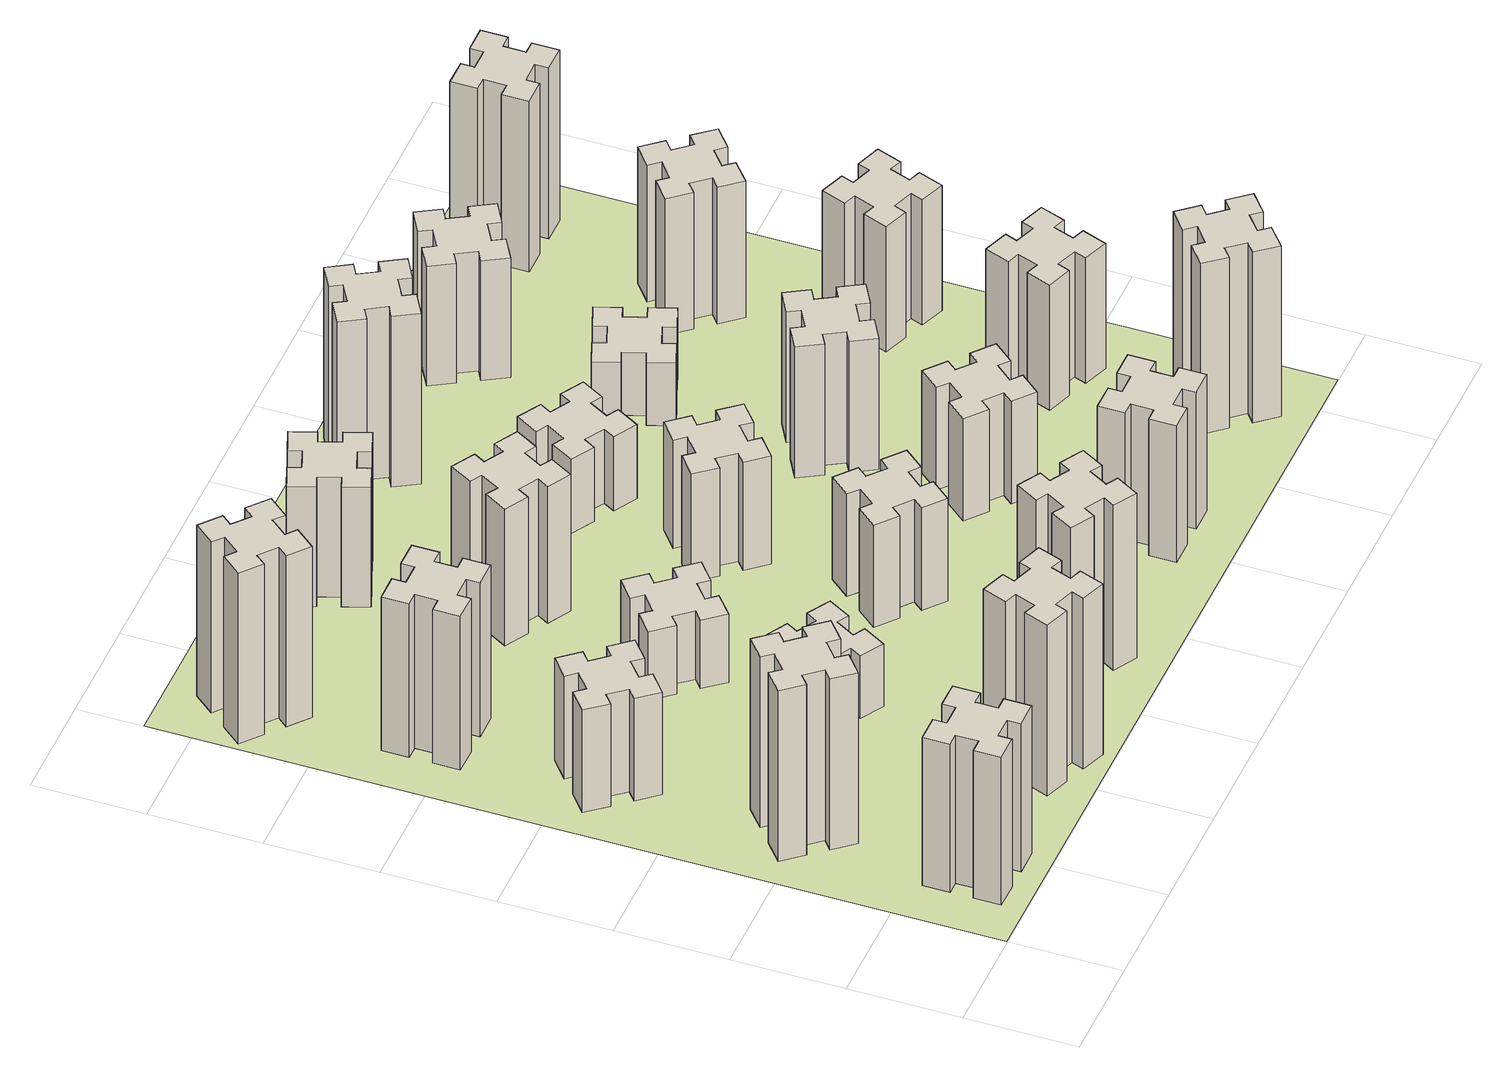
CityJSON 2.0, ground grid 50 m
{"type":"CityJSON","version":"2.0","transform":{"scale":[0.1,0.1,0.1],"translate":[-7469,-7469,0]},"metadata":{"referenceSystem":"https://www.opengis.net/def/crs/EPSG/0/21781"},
"CityObjects":{
"building1":{"type":"Building","attributes":{"class":"1000","function":"1000","usage":"1000","yearOfConstruction":2016,"roofType":"1000","measuredHeight":78,"storeysAboveGround":30,"storeysBelowGround":0},"geometry":[{"type":"Solid","lod":"1","boundaries":[[[[0,1,2,3,4,5,6,7,8,9,10,11,12,13,14,15,16,17,18,19]],[[17,16,20,21]],[[16,15,22,20]],[[15,14,23,22]],[[14,13,24,23]],[[13,12,25,24]],[[12,11,26,25]],[[11,10,27,26]],[[10,9,28,27]],[[9,8,29,28]],[[8,7,30,29]],[[7,6,31,30]],[[6,5,32,31]],[[5,4,33,32]],[[4,3,34,33]],[[3,2,35,34]],[[2,1,36,35]],[[1,0,37,36]],[[0,19,38,37]],[[19,18,39,38]],[[18,17,21,39]],[[24,25,26,27,28,29,30,31,32,33,34,35,36,37,38,39,21,20,22,23]]]]}]},
"building2":{"type":"Building","attributes":{"class":"1000","function":"1000","usage":"1000","yearOfConstruction":2016,"roofType":"1000","measuredHeight":90,"storeysAboveGround":30,"storeysBelowGround":0},"geometry":[{"type":"Solid","lod":"1","boundaries":[[[[40,41,42,43,44,45,46,47,48,49,50,51,52,53,54,55,56,57,58,59]],[[57,56,60,61]],[[56,55,62,60]],[[55,54,63,62]],[[54,53,64,63]],[[53,52,65,64]],[[52,51,66,65]],[[51,50,67,66]],[[50,49,68,67]],[[49,48,69,68]],[[48,47,70,69]],[[47,46,71,70]],[[46,45,72,71]],[[45,44,73,72]],[[44,43,74,73]],[[43,42,75,74]],[[42,41,76,75]],[[41,40,77,76]],[[40,59,78,77]],[[59,58,79,78]],[[58,57,61,79]],[[64,65,66,67,68,69,70,71,72,73,74,75,76,77,78,79,61,60,62,63]]]]}]},
"building3":{"type":"Building","attributes":{"class":"1000","function":"1000","usage":"1000","yearOfConstruction":2016,"roofType":"1000","measuredHeight":54,"storeysAboveGround":30,"storeysBelowGround":0},"geometry":[{"type":"Solid","lod":"1","boundaries":[[[[80,81,82,83,84,85,86,87,88,89,90,91,92,93,94,95,96,97,98,99]],[[97,96,100,101]],[[96,95,102,100]],[[95,94,103,102]],[[94,93,104,103]],[[93,92,105,104]],[[92,91,106,105]],[[91,90,107,106]],[[90,89,108,107]],[[89,88,109,108]],[[88,87,110,109]],[[87,86,111,110]],[[86,85,112,111]],[[85,84,113,112]],[[84,83,114,113]],[[83,82,115,114]],[[82,81,116,115]],[[81,80,117,116]],[[80,99,118,117]],[[99,98,119,118]],[[98,97,101,119]],[[104,105,106,107,108,109,110,111,112,113,114,115,116,117,118,119,101,100,102,103]]]]}]},
"building4":{"type":"Building","attributes":{"class":"1000","function":"1000","usage":"1000","yearOfConstruction":2016,"roofType":"1000","measuredHeight":81,"storeysAboveGround":30,"storeysBelowGround":0},"geometry":[{"type":"Solid","lod":"1","boundaries":[[[[120,121,122,123,124,125,126,127,128,129,130,131,132,133,134,135,136,137,138,139]],[[137,136,140,141]],[[136,135,142,140]],[[135,134,143,142]],[[134,133,144,143]],[[133,132,145,144]],[[132,131,146,145]],[[131,130,147,146]],[[130,129,148,147]],[[129,128,149,148]],[[128,127,150,149]],[[127,126,151,150]],[[126,125,152,151]],[[125,124,153,152]],[[124,123,154,153]],[[123,122,155,154]],[[122,121,156,155]],[[121,120,157,156]],[[120,139,158,157]],[[139,138,159,158]],[[138,137,141,159]],[[144,145,146,147,148,149,150,151,152,153,154,155,156,157,158,159,141,140,142,143]]]]}]},
"building5":{"type":"Building","attributes":{"class":"1000","function":"1000","usage":"1000","yearOfConstruction":2016,"roofType":"1000","measuredHeight":90,"storeysAboveGround":30,"storeysBelowGround":0},"geometry":[{"type":"Solid","lod":"1","boundaries":[[[[160,161,162,163,164,165,166,167,168,169,170,171,172,173,174,175,176,177,178,179]],[[177,176,180,181]],[[176,175,182,180]],[[175,174,183,182]],[[174,173,184,183]],[[173,172,185,184]],[[172,171,186,185]],[[171,170,187,186]],[[170,169,188,187]],[[169,168,189,188]],[[168,167,190,189]],[[167,166,191,190]],[[166,165,192,191]],[[165,164,193,192]],[[164,163,194,193]],[[163,162,195,194]],[[162,161,196,195]],[[161,160,197,196]],[[160,179,198,197]],[[179,178,199,198]],[[178,177,181,199]],[[184,185,186,187,188,189,190,191,192,193,194,195,196,197,198,199,181,180,182,183]]]]}]},
"building6":{"type":"Building","attributes":{"class":"1000","function":"1000","usage":"1000","yearOfConstruction":2016,"roofType":"1000","measuredHeight":90,"storeysAboveGround":30,"storeysBelowGround":0},"geometry":[{"type":"Solid","lod":"1","boundaries":[[[[200,201,202,203,204,205,206,207,208,209,210,211,212,213,214,215,216,217,218,219]],[[217,216,220,221]],[[216,215,222,220]],[[215,214,223,222]],[[214,213,224,223]],[[213,212,225,224]],[[212,211,226,225]],[[211,210,227,226]],[[210,209,228,227]],[[209,208,229,228]],[[208,207,230,229]],[[207,206,231,230]],[[206,205,232,231]],[[205,204,233,232]],[[204,203,234,233]],[[203,202,235,234]],[[202,201,236,235]],[[201,200,237,236]],[[200,219,238,237]],[[219,218,239,238]],[[218,217,221,239]],[[224,225,226,227,228,229,230,231,232,233,234,235,236,237,238,239,221,220,222,223]]]]}]},
"building7":{"type":"Building","attributes":{"class":"1000","function":"1000","usage":"1000","yearOfConstruction":2016,"roofType":"1000","measuredHeight":33,"storeysAboveGround":30,"storeysBelowGround":0},"geometry":[{"type":"Solid","lod":"1","boundaries":[[[[240,241,242,243,244,245,246,247,248,249,250,251,252,253,254,255,256,257,258,259]],[[257,256,260,261]],[[256,255,262,260]],[[255,254,263,262]],[[254,253,264,263]],[[253,252,265,264]],[[252,251,266,265]],[[251,250,267,266]],[[250,249,268,267]],[[249,248,269,268]],[[248,247,270,269]],[[247,246,271,270]],[[246,245,272,271]],[[245,244,273,272]],[[244,243,274,273]],[[243,242,275,274]],[[242,241,276,275]],[[241,240,277,276]],[[240,259,278,277]],[[259,258,279,278]],[[258,257,261,279]],[[264,265,266,267,268,269,270,271,272,273,274,275,276,277,278,279,261,260,262,263]]]]}]},
"building8":{"type":"Building","attributes":{"class":"1000","function":"1000","usage":"1000","yearOfConstruction":2016,"roofType":"1000","measuredHeight":36,"storeysAboveGround":30,"storeysBelowGround":0},"geometry":[{"type":"Solid","lod":"1","boundaries":[[[[280,281,282,283,284,285,286,287,288,289,290,291,292,293,294,295,296,297,298,299]],[[297,296,300,301]],[[296,295,302,300]],[[295,294,303,302]],[[294,293,304,303]],[[293,292,305,304]],[[292,291,306,305]],[[291,290,307,306]],[[290,289,308,307]],[[289,288,309,308]],[[288,287,310,309]],[[287,286,311,310]],[[286,285,312,311]],[[285,284,313,312]],[[284,283,314,313]],[[283,282,315,314]],[[282,281,316,315]],[[281,280,317,316]],[[280,299,318,317]],[[299,298,319,318]],[[298,297,301,319]],[[304,305,306,307,308,309,310,311,312,313,314,315,316,317,318,319,301,300,302,303]]]]}]},
"building9":{"type":"Building","attributes":{"class":"1000","function":"1000","usage":"1000","yearOfConstruction":2016,"roofType":"1000","measuredHeight":87,"storeysAboveGround":30,"storeysBelowGround":0},"geometry":[{"type":"Solid","lod":"1","boundaries":[[[[320,321,322,323,324,325,326,327,328,329,330,331,332,333,334,335,336,337,338,339]],[[337,336,340,341]],[[336,335,342,340]],[[335,334,343,342]],[[334,333,344,343]],[[333,332,345,344]],[[332,331,346,345]],[[331,330,347,346]],[[330,329,348,347]],[[329,328,349,348]],[[328,327,350,349]],[[327,326,351,350]],[[326,325,352,351]],[[325,324,353,352]],[[324,323,354,353]],[[323,322,355,354]],[[322,321,356,355]],[[321,320,357,356]],[[320,339,358,357]],[[339,338,359,358]],[[338,337,341,359]],[[344,345,346,347,348,349,350,351,352,353,354,355,356,357,358,359,341,340,342,343]]]]}]},
"building10":{"type":"Building","attributes":{"class":"1000","function":"1000","usage":"1000","yearOfConstruction":2016,"roofType":"1000","measuredHeight":72,"storeysAboveGround":30,"storeysBelowGround":0},"geometry":[{"type":"Solid","lod":"1","boundaries":[[[[360,361,362,363,364,365,366,367,368,369,370,371,372,373,374,375,376,377,378,379]],[[377,376,380,381]],[[376,375,382,380]],[[375,374,383,382]],[[374,373,384,383]],[[373,372,385,384]],[[372,371,386,385]],[[371,370,387,386]],[[370,369,388,387]],[[369,368,389,388]],[[368,367,390,389]],[[367,366,391,390]],[[366,365,392,391]],[[365,364,393,392]],[[364,363,394,393]],[[363,362,395,394]],[[362,361,396,395]],[[361,360,397,396]],[[360,379,398,397]],[[379,378,399,398]],[[378,377,381,399]],[[384,385,386,387,388,389,390,391,392,393,394,395,396,397,398,399,381,380,382,383]]]]}]},
"building11":{"type":"Building","attributes":{"class":"1000","function":"1000","usage":"1000","yearOfConstruction":2016,"roofType":"1000","measuredHeight":63,"storeysAboveGround":30,"storeysBelowGround":0},"geometry":[{"type":"Solid","lod":"1","boundaries":[[[[400,401,402,403,404,405,406,407,408,409,410,411,412,413,414,415,416,417,418,419]],[[417,416,420,421]],[[416,415,422,420]],[[415,414,423,422]],[[414,413,424,423]],[[413,412,425,424]],[[412,411,426,425]],[[411,410,427,426]],[[410,409,428,427]],[[409,408,429,428]],[[408,407,430,429]],[[407,406,431,430]],[[406,405,432,431]],[[405,404,433,432]],[[404,403,434,433]],[[403,402,435,434]],[[402,401,436,435]],[[401,400,437,436]],[[400,419,438,437]],[[419,418,439,438]],[[418,417,421,439]],[[424,425,426,427,428,429,430,431,432,433,434,435,436,437,438,439,421,420,422,423]]]]}]},
"building12":{"type":"Building","attributes":{"class":"1000","function":"1000","usage":"1000","yearOfConstruction":2016,"roofType":"1000","measuredHeight":54,"storeysAboveGround":30,"storeysBelowGround":0},"geometry":[{"type":"Solid","lod":"1","boundaries":[[[[440,441,442,443,444,445,446,447,448,449,450,451,452,453,454,455,456,457,458,459]],[[457,456,460,461]],[[456,455,462,460]],[[455,454,463,462]],[[454,453,464,463]],[[453,452,465,464]],[[452,451,466,465]],[[451,450,467,466]],[[450,449,468,467]],[[449,448,469,468]],[[448,447,470,469]],[[447,446,471,470]],[[446,445,472,471]],[[445,444,473,472]],[[444,443,474,473]],[[443,442,475,474]],[[442,441,476,475]],[[441,440,477,476]],[[440,459,478,477]],[[459,458,479,478]],[[458,457,461,479]],[[464,465,466,467,468,469,470,471,472,473,474,475,476,477,478,479,461,460,462,463]]]]}]},
"building13":{"type":"Building","attributes":{"class":"1000","function":"1000","usage":"1000","yearOfConstruction":2016,"roofType":"1000","measuredHeight":57,"storeysAboveGround":30,"storeysBelowGround":0},"geometry":[{"type":"Solid","lod":"1","boundaries":[[[[480,481,482,483,484,485,486,487,488,489,490,491,492,493,494,495,496,497,498,499]],[[497,496,500,501]],[[496,495,502,500]],[[495,494,503,502]],[[494,493,504,503]],[[493,492,505,504]],[[492,491,506,505]],[[491,490,507,506]],[[490,489,508,507]],[[489,488,509,508]],[[488,487,510,509]],[[487,486,511,510]],[[486,485,512,511]],[[485,484,513,512]],[[484,483,514,513]],[[483,482,515,514]],[[482,481,516,515]],[[481,480,517,516]],[[480,499,518,517]],[[499,498,519,518]],[[498,497,501,519]],[[504,505,506,507,508,509,510,511,512,513,514,515,516,517,518,519,501,500,502,503]]]]}]},
"building14":{"type":"Building","attributes":{"class":"1000","function":"1000","usage":"1000","yearOfConstruction":2016,"roofType":"1000","measuredHeight":72,"storeysAboveGround":30,"storeysBelowGround":0},"geometry":[{"type":"Solid","lod":"1","boundaries":[[[[520,521,522,523,524,525,526,527,528,529,530,531,532,533,534,535,536,537,538,539]],[[537,536,540,541]],[[536,535,542,540]],[[535,534,543,542]],[[534,533,544,543]],[[533,532,545,544]],[[532,531,546,545]],[[531,530,547,546]],[[530,529,548,547]],[[529,528,549,548]],[[528,527,550,549]],[[527,526,551,550]],[[526,525,552,551]],[[525,524,553,552]],[[524,523,554,553]],[[523,522,555,554]],[[522,521,556,555]],[[521,520,557,556]],[[520,539,558,557]],[[539,538,559,558]],[[538,537,541,559]],[[544,545,546,547,548,549,550,551,552,553,554,555,556,557,558,559,541,540,542,543]]]]}]},
"building15":{"type":"Building","attributes":{"class":"1000","function":"1000","usage":"1000","yearOfConstruction":2016,"roofType":"1000","measuredHeight":39,"storeysAboveGround":30,"storeysBelowGround":0},"geometry":[{"type":"Solid","lod":"1","boundaries":[[[[560,561,562,563,564,565,566,567,568,569,570,571,572,573,574,575,576,577,578,579]],[[577,576,580,581]],[[576,575,582,580]],[[575,574,583,582]],[[574,573,584,583]],[[573,572,585,584]],[[572,571,586,585]],[[571,570,587,586]],[[570,569,588,587]],[[569,568,589,588]],[[568,567,590,589]],[[567,566,591,590]],[[566,565,592,591]],[[565,564,593,592]],[[564,563,594,593]],[[563,562,595,594]],[[562,561,596,595]],[[561,560,597,596]],[[560,579,598,597]],[[579,578,599,598]],[[578,577,581,599]],[[584,585,586,587,588,589,590,591,592,593,594,595,596,597,598,599,581,580,582,583]]]]}]},
"building16":{"type":"Building","attributes":{"class":"1000","function":"1000","usage":"1000","yearOfConstruction":2016,"roofType":"1000","measuredHeight":90,"storeysAboveGround":30,"storeysBelowGround":0},"geometry":[{"type":"Solid","lod":"1","boundaries":[[[[600,601,602,603,604,605,606,607,608,609,610,611,612,613,614,615,616,617,618,619]],[[617,616,620,621]],[[616,615,622,620]],[[615,614,623,622]],[[614,613,624,623]],[[613,612,625,624]],[[612,611,626,625]],[[611,610,627,626]],[[610,609,628,627]],[[609,608,629,628]],[[608,607,630,629]],[[607,606,631,630]],[[606,605,632,631]],[[605,604,633,632]],[[604,603,634,633]],[[603,602,635,634]],[[602,601,636,635]],[[601,600,637,636]],[[600,619,638,637]],[[619,618,639,638]],[[618,617,621,639]],[[624,625,626,627,628,629,630,631,632,633,634,635,636,637,638,639,621,620,622,623]]]]}]},
"building17":{"type":"Building","attributes":{"class":"1000","function":"1000","usage":"1000","yearOfConstruction":2016,"roofType":"1000","measuredHeight":54,"storeysAboveGround":30,"storeysBelowGround":0},"geometry":[{"type":"Solid","lod":"1","boundaries":[[[[640,641,642,643,644,645,646,647,648,649,650,651,652,653,654,655,656,657,658,659]],[[657,656,660,661]],[[656,655,662,660]],[[655,654,663,662]],[[654,653,664,663]],[[653,652,665,664]],[[652,651,666,665]],[[651,650,667,666]],[[650,649,668,667]],[[649,648,669,668]],[[648,647,670,669]],[[647,646,671,670]],[[646,645,672,671]],[[645,644,673,672]],[[644,643,674,673]],[[643,642,675,674]],[[642,641,676,675]],[[641,640,677,676]],[[640,659,678,677]],[[659,658,679,678]],[[658,657,661,679]],[[664,665,666,667,668,669,670,671,672,673,674,675,676,677,678,679,661,660,662,663]]]]}]},
"building18":{"type":"Building","attributes":{"class":"1000","function":"1000","usage":"1000","yearOfConstruction":2016,"roofType":"1000","measuredHeight":69,"storeysAboveGround":30,"storeysBelowGround":0},"geometry":[{"type":"Solid","lod":"1","boundaries":[[[[680,681,682,683,684,685,686,687,688,689,690,691,692,693,694,695,696,697,698,699]],[[697,696,700,701]],[[696,695,702,700]],[[695,694,703,702]],[[694,693,704,703]],[[693,692,705,704]],[[692,691,706,705]],[[691,690,707,706]],[[690,689,708,707]],[[689,688,709,708]],[[688,687,710,709]],[[687,686,711,710]],[[686,685,712,711]],[[685,684,713,712]],[[684,683,714,713]],[[683,682,715,714]],[[682,681,716,715]],[[681,680,717,716]],[[680,699,718,717]],[[699,698,719,718]],[[698,697,701,719]],[[704,705,706,707,708,709,710,711,712,713,714,715,716,717,718,719,701,700,702,703]]]]}]},
"building19":{"type":"Building","attributes":{"class":"1000","function":"1000","usage":"1000","yearOfConstruction":2016,"roofType":"1000","measuredHeight":33,"storeysAboveGround":30,"storeysBelowGround":0},"geometry":[{"type":"Solid","lod":"1","boundaries":[[[[720,721,722,723,724,725,726,727,728,729,730,731,732,733,734,735,736,737,738,739]],[[737,736,740,741]],[[736,735,742,740]],[[735,734,743,742]],[[734,733,744,743]],[[733,732,745,744]],[[732,731,746,745]],[[731,730,747,746]],[[730,729,748,747]],[[729,728,749,748]],[[728,727,750,749]],[[727,726,751,750]],[[726,725,752,751]],[[725,724,753,752]],[[724,723,754,753]],[[723,722,755,754]],[[722,721,756,755]],[[721,720,757,756]],[[720,739,758,757]],[[739,738,759,758]],[[738,737,741,759]],[[744,745,746,747,748,749,750,751,752,753,754,755,756,757,758,759,741,740,742,743]]]]}]},
"building20":{"type":"Building","attributes":{"class":"1000","function":"1000","usage":"1000","yearOfConstruction":2016,"roofType":"1000","measuredHeight":90,"storeysAboveGround":30,"storeysBelowGround":0},"geometry":[{"type":"Solid","lod":"1","boundaries":[[[[760,761,762,763,764,765,766,767,768,769,770,771,772,773,774,775,776,777,778,779]],[[777,776,780,781]],[[776,775,782,780]],[[775,774,783,782]],[[774,773,784,783]],[[773,772,785,784]],[[772,771,786,785]],[[771,770,787,786]],[[770,769,788,787]],[[769,768,789,788]],[[768,767,790,789]],[[767,766,791,790]],[[766,765,792,791]],[[765,764,793,792]],[[764,763,794,793]],[[763,762,795,794]],[[762,761,796,795]],[[761,760,797,796]],[[760,779,798,797]],[[779,778,799,798]],[[778,777,781,799]],[[784,785,786,787,788,789,790,791,792,793,794,795,796,797,798,799,781,780,782,783]]]]}]},
"building21":{"type":"Building","attributes":{"class":"1000","function":"1000","usage":"1000","yearOfConstruction":2016,"roofType":"1000","measuredHeight":63,"storeysAboveGround":30,"storeysBelowGround":0},"geometry":[{"type":"Solid","lod":"1","boundaries":[[[[800,801,802,803,804,805,806,807,808,809,810,811,812,813,814,815,816,817,818,819]],[[817,816,820,821]],[[816,815,822,820]],[[815,814,823,822]],[[814,813,824,823]],[[813,812,825,824]],[[812,811,826,825]],[[811,810,827,826]],[[810,809,828,827]],[[809,808,829,828]],[[808,807,830,829]],[[807,806,831,830]],[[806,805,832,831]],[[805,804,833,832]],[[804,803,834,833]],[[803,802,835,834]],[[802,801,836,835]],[[801,800,837,836]],[[800,819,838,837]],[[819,818,839,838]],[[818,817,821,839]],[[824,825,826,827,828,829,830,831,832,833,834,835,836,837,838,839,821,820,822,823]]]]}]},
"building22":{"type":"Building","attributes":{"class":"1000","function":"1000","usage":"1000","yearOfConstruction":2016,"roofType":"1000","measuredHeight":66,"storeysAboveGround":30,"storeysBelowGround":0},"geometry":[{"type":"Solid","lod":"1","boundaries":[[[[840,841,842,843,844,845,846,847,848,849,850,851,852,853,854,855,856,857,858,859]],[[857,856,860,861]],[[856,855,862,860]],[[855,854,863,862]],[[854,853,864,863]],[[853,852,865,864]],[[852,851,866,865]],[[851,850,867,866]],[[850,849,868,867]],[[849,848,869,868]],[[848,847,870,869]],[[847,846,871,870]],[[846,845,872,871]],[[845,844,873,872]],[[844,843,874,873]],[[843,842,875,874]],[[842,841,876,875]],[[841,840,877,876]],[[840,859,878,877]],[[859,858,879,878]],[[858,857,861,879]],[[864,865,866,867,868,869,870,871,872,873,874,875,876,877,878,879,861,860,862,863]]]]}]},
"building23":{"type":"Building","attributes":{"class":"1000","function":"1000","usage":"1000","yearOfConstruction":2016,"roofType":"1000","measuredHeight":66,"storeysAboveGround":30,"storeysBelowGround":0},"geometry":[{"type":"Solid","lod":"1","boundaries":[[[[880,881,882,883,884,885,886,887,888,889,890,891,892,893,894,895,896,897,898,899]],[[897,896,900,901]],[[896,895,902,900]],[[895,894,903,902]],[[894,893,904,903]],[[893,892,905,904]],[[892,891,906,905]],[[891,890,907,906]],[[890,889,908,907]],[[889,888,909,908]],[[888,887,910,909]],[[887,886,911,910]],[[886,885,912,911]],[[885,884,913,912]],[[884,883,914,913]],[[883,882,915,914]],[[882,881,916,915]],[[881,880,917,916]],[[880,899,918,917]],[[899,898,919,918]],[[898,897,901,919]],[[904,905,906,907,908,909,910,911,912,913,914,915,916,917,918,919,901,900,902,903]]]]}]},
"building24":{"type":"Building","attributes":{"class":"1000","function":"1000","usage":"1000","yearOfConstruction":2016,"roofType":"1000","measuredHeight":72,"storeysAboveGround":30,"storeysBelowGround":0},"geometry":[{"type":"Solid","lod":"1","boundaries":[[[[920,921,922,923,924,925,926,927,928,929,930,931,932,933,934,935,936,937,938,939]],[[937,936,940,941]],[[936,935,942,940]],[[935,934,943,942]],[[934,933,944,943]],[[933,932,945,944]],[[932,931,946,945]],[[931,930,947,946]],[[930,929,948,947]],[[929,928,949,948]],[[928,927,950,949]],[[927,926,951,950]],[[926,925,952,951]],[[925,924,953,952]],[[924,923,954,953]],[[923,922,955,954]],[[922,921,956,955]],[[921,920,957,956]],[[920,939,958,957]],[[939,938,959,958]],[[938,937,941,959]],[[944,945,946,947,948,949,950,951,952,953,954,955,956,957,958,959,941,940,942,943]]]]}]},
"building25":{"type":"Building","attributes":{"class":"1000","function":"1000","usage":"1000","yearOfConstruction":2016,"roofType":"1000","measuredHeight":90,"storeysAboveGround":30,"storeysBelowGround":0},"geometry":[{"type":"Solid","lod":"1","boundaries":[[[[960,961,962,963,964,965,966,967,968,969,970,971,972,973,974,975,976,977,978,979]],[[977,976,980,981]],[[976,975,982,980]],[[975,974,983,982]],[[974,973,984,983]],[[973,972,985,984]],[[972,971,986,985]],[[971,970,987,986]],[[970,969,988,987]],[[969,968,989,988]],[[968,967,990,989]],[[967,966,991,990]],[[966,965,992,991]],[[965,964,993,992]],[[964,963,994,993]],[[963,962,995,994]],[[962,961,996,995]],[[961,960,997,996]],[[960,979,998,997]],[[979,978,999,998]],[[978,977,981,999]],[[984,985,986,987,988,989,990,991,992,993,994,995,996,997,998,999,981,980,982,983]]]]}]},
"landuse1":{"type":"LandUse","attributes":{"name":"plot1","function":"1010"},"geometry":[{"type":"MultiSurface","lod":"1","boundaries":[[[1000,1001,1002,1003]]]}]}
},
"vertices":[
[265,325,0],[265,225,0],[205,225,0],[205,105,0],[325,105,0],[325,165,0],[425,165,0],[425,105,0],[545,105,0],[545,225,0],[485,225,0],[485,325,0],[545,325,0],[545,445,0],[425,445,0],[425,385,0],[325,385,0],[325,445,0],[205,445,0],[205,325,0],[325,385,780],[325,445,780],[425,385,780],[425,445,780],[545,445,780],[545,325,780],[485,325,780],[485,225,780],[545,225,780],[545,105,780],[425,105,780],[425,165,780],[325,165,780],[325,105,780],[205,105,780],[205,225,780],[265,225,780],[265,325,780],[205,325,780],[205,445,780],
[492,1048,0],[427,1124,0],[473,1163,0],[396,1255,0],[304,1178,0],[343,1132,0],[266,1067,0],[228,1113,0],[136,1036,0],[213,944,0],[259,983,0],[323,906,0],[277,868,0],[354,776,0],[446,853,0],[408,899,0],[484,963,0],[523,917,0],[615,994,0],[538,1086,0],[484,963,900],[523,917,900],[408,899,900],[446,853,900],[354,776,900],[277,868,900],[323,906,900],[259,983,900],[213,944,900],[136,1036,900],[228,1113,900],[266,1067,900],[343,1132,900],[304,1178,900],[396,1255,900],[473,1163,900],[427,1124,900],[492,1048,900],[538,1086,900],[615,994,900],
[492,1888,0],[427,1964,0],[473,2003,0],[396,2095,0],[304,2018,0],[343,1972,0],[266,1907,0],[228,1953,0],[136,1876,0],[213,1784,0],[259,1823,0],[323,1746,0],[277,1708,0],[354,1616,0],[446,1693,0],[408,1739,0],[484,1803,0],[523,1757,0],[615,1834,0],[538,1926,0],[484,1803,540],[523,1757,540],[408,1739,540],[446,1693,540],[354,1616,540],[277,1708,540],[323,1746,540],[259,1823,540],[213,1784,540],[136,1876,540],[228,1953,540],[266,1907,540],[343,1972,540],[304,2018,540],[396,2095,540],[473,2003,540],[427,1964,540],[492,1888,540],[538,1926,540],[615,1834,540],
[485,2545,0],[485,2645,0],[545,2645,0],[545,2765,0],[425,2765,0],[425,2705,0],[325,2705,0],[325,2765,0],[205,2765,0],[205,2645,0],[265,2645,0],[265,2545,0],[205,2545,0],[205,2425,0],[325,2425,0],[325,2485,0],[425,2485,0],[425,2425,0],[545,2425,0],[545,2545,0],[425,2485,810],[425,2425,810],[325,2485,810],[325,2425,810],[205,2425,810],[205,2545,810],[265,2545,810],[265,2645,810],[205,2645,810],[205,2765,810],[325,2765,810],[325,2705,810],[425,2705,810],[425,2765,810],[545,2765,810],[545,2645,810],[485,2645,810],[485,2545,810],[545,2545,810],[545,2425,810],
[1029,360,0],[995,266,0],[939,287,0],[897,174,0],[1010,133,0],[1031,189,0],[1125,155,0],[1104,99,0],[1217,57,0],[1258,170,0],[1202,191,0],[1236,285,0],[1292,264,0],[1333,377,0],[1220,418,0],[1200,362,0],[1106,396,0],[1127,452,0],[1014,493,0],[973,380,0],[1106,396,900],[1127,452,900],[1200,362,900],[1220,418,900],[1333,377,900],[1292,264,900],[1236,285,900],[1202,191,900],[1258,170,900],[1217,57,900],[1104,99,900],[1125,155,900],[1031,189,900],[1010,133,900],[897,174,900],[939,287,900],[995,266,900],[1029,360,900],[973,380,900],[1014,493,900],
[384,3387,0],[308,3452,0],[346,3498,0],[254,3575,0],[177,3483,0],[223,3444,0],[159,3368,0],[113,3406,0],[36,3314,0],[128,3237,0],[166,3283,0],[243,3219,0],[204,3173,0],[296,3096,0],[373,3188,0],[327,3226,0],[392,3303,0],[438,3264,0],[515,3356,0],[423,3433,0],[392,3303,900],[438,3264,900],[327,3226,900],[373,3188,900],[296,3096,900],[204,3173,900],[243,3219,900],[166,3283,900],[128,3237,900],[36,3314,900],[113,3406,900],[159,3368,900],[223,3444,900],[177,3483,900],[254,3575,900],[346,3498,900],[308,3452,900],[384,3387,900],[423,3433,900],[515,3356,900],
[1186,1117,0],[1236,1204,0],[1288,1174,0],[1348,1278,0],[1244,1338,0],[1214,1286,0],[1127,1336,0],[1157,1388,0],[1053,1448,0],[993,1344,0],[1045,1314,0],[995,1227,0],[943,1257,0],[883,1153,0],[987,1093,0],[1017,1145,0],[1104,1095,0],[1074,1043,0],[1178,983,0],[1238,1087,0],[1104,1095,330],[1074,1043,330],[1017,1145,330],[987,1093,330],[883,1153,330],[943,1257,330],[995,1227,330],[1045,1314,330],[993,1344,330],[1053,1448,330],[1157,1388,330],[1127,1336,330],[1214,1286,330],[1244,1338,330],[1348,1278,330],[1288,1174,330],[1236,1204,330],[1186,1117,330],[1238,1087,330],[1178,983,330],
[1083,1972,0],[1006,1907,0],[968,1953,0],[876,1876,0],[953,1784,0],[999,1823,0],[1063,1746,0],[1017,1708,0],[1094,1616,0],[1186,1693,0],[1148,1739,0],[1224,1803,0],[1263,1757,0],[1355,1834,0],[1278,1926,0],[1232,1888,0],[1167,1964,0],[1213,2003,0],[1136,2095,0],[1044,2018,0],[1167,1964,360],[1213,2003,360],[1232,1888,360],[1278,1926,360],[1355,1834,360],[1263,1757,360],[1224,1803,360],[1148,1739,360],[1186,1693,360],[1094,1616,360],[1017,1708,360],[1063,1746,360],[999,1823,360],[953,1784,360],[876,1876,360],[968,1953,360],[1006,1907,360],[1083,1972,360],[1044,2018,360],[1136,2095,360],
[1657,305,0],[1744,255,0],[1714,203,0],[1818,143,0],[1878,247,0],[1826,277,0],[1876,364,0],[1928,334,0],[1988,438,0],[1884,498,0],[1854,446,0],[1767,496,0],[1797,548,0],[1693,608,0],[1633,504,0],[1685,474,0],[1635,387,0],[1583,417,0],[1523,313,0],[1627,253,0],[1635,387,870],[1583,417,870],[1685,474,870],[1633,504,870],[1693,608,870],[1797,548,870],[1767,496,870],[1854,446,870],[1884,498,870],[1988,438,870],[1928,334,870],[1876,364,870],[1826,277,870],[1878,247,870],[1818,143,870],[1714,203,870],[1744,255,870],[1657,305,870],[1627,253,870],[1523,313,870],
[1314,2666,0],[1227,2716,0],[1257,2768,0],[1153,2828,0],[1093,2724,0],[1145,2694,0],[1095,2607,0],[1043,2637,0],[983,2533,0],[1087,2473,0],[1117,2525,0],[1204,2475,0],[1174,2423,0],[1278,2363,0],[1338,2467,0],[1286,2497,0],[1336,2584,0],[1388,2554,0],[1448,2658,0],[1344,2718,0],[1336,2584,720],[1388,2554,720],[1286,2497,720],[1338,2467,720],[1278,2363,720],[1174,2423,720],[1204,2475,720],[1117,2525,720],[1087,2473,720],[983,2533,720],[1043,2637,720],[1095,2607,720],[1145,2694,720],[1093,2724,720],[1153,2828,720],[1257,2768,720],[1227,2716,720],[1314,2666,720],[1344,2718,720],[1448,2658,720],
[1125,3456,0],[1031,3422,0],[1010,3478,0],[897,3437,0],[939,3324,0],[995,3345,0],[1029,3251,0],[973,3230,0],[1014,3117,0],[1127,3159,0],[1106,3215,0],[1200,3249,0],[1220,3193,0],[1333,3234,0],[1292,3347,0],[1236,3326,0],[1202,3420,0],[1258,3440,0],[1217,3553,0],[1104,3512,0],[1202,3420,630],[1258,3440,630],[1236,3326,630],[1292,3347,630],[1333,3234,630],[1220,3193,630],[1200,3249,630],[1106,3215,630],[1127,3159,630],[1014,3117,630],[973,3230,630],[1029,3251,630],[995,3345,630],[939,3324,630],[897,3437,630],[1010,3478,630],[1031,3422,630],[1125,3456,630],[1104,3512,630],[1217,3553,630],
[1746,1163,0],[1823,1099,0],[1784,1053,0],[1876,976,0],[1953,1068,0],[1907,1106,0],[1972,1183,0],[2018,1144,0],[2095,1236,0],[2003,1313,0],[1964,1267,0],[1888,1332,0],[1926,1378,0],[1834,1455,0],[1757,1363,0],[1803,1324,0],[1739,1248,0],[1693,1286,0],[1616,1194,0],[1708,1117,0],[1739,1248,540],[1693,1286,540],[1803,1324,540],[1757,1363,540],[1834,1455,540],[1926,1378,540],[1888,1332,540],[1964,1267,540],[2003,1313,540],[2095,1236,540],[2018,1144,540],[1972,1183,540],[1907,1106,540],[1953,1068,540],[1876,976,540],[1784,1053,540],[1823,1099,540],[1746,1163,540],[1708,1117,540],[1616,1194,540],
[1972,1988,0],[1907,2064,0],[1953,2103,0],[1876,2195,0],[1784,2118,0],[1823,2072,0],[1746,2007,0],[1708,2053,0],[1616,1976,0],[1693,1884,0],[1739,1923,0],[1803,1846,0],[1757,1808,0],[1834,1716,0],[1926,1793,0],[1888,1839,0],[1964,1903,0],[2003,1857,0],[2095,1934,0],[2018,2026,0],[1964,1903,570],[2003,1857,570],[1888,1839,570],[1926,1793,570],[1834,1716,570],[1757,1808,570],[1803,1846,570],[1739,1923,570],[1693,1884,570],[1616,1976,570],[1708,2053,570],[1746,2007,570],[1823,2072,570],[1784,2118,570],[1876,2195,570],[1953,2103,570],[1907,2064,570],[1972,1988,570],[2018,2026,570],[2095,1934,570],
[2705,325,0],[2705,425,0],[2765,425,0],[2765,545,0],[2645,545,0],[2645,485,0],[2545,485,0],[2545,545,0],[2425,545,0],[2425,425,0],[2485,425,0],[2485,325,0],[2425,325,0],[2425,205,0],[2545,205,0],[2545,265,0],[2645,265,0],[2645,205,0],[2765,205,0],[2765,325,0],[2645,265,720],[2645,205,720],[2545,265,720],[2545,205,720],[2425,205,720],[2425,325,720],[2485,325,720],[2485,425,720],[2425,425,720],[2425,545,720],[2545,545,720],[2545,485,720],[2645,485,720],[2645,545,720],[2765,545,720],[2765,425,720],[2705,425,720],[2705,325,720],[2765,325,720],[2765,205,720],
[2026,2497,0],[2076,2584,0],[2128,2554,0],[2188,2658,0],[2084,2718,0],[2054,2666,0],[1967,2716,0],[1997,2768,0],[1893,2828,0],[1833,2724,0],[1885,2694,0],[1835,2607,0],[1783,2637,0],[1723,2533,0],[1827,2473,0],[1857,2525,0],[1944,2475,0],[1914,2423,0],[2018,2363,0],[2078,2467,0],[1944,2475,390],[1914,2423,390],[1857,2525,390],[1827,2473,390],[1723,2533,390],[1783,2637,390],[1835,2607,390],[1885,2694,390],[1833,2724,390],[1893,2828,390],[1997,2768,390],[1967,2716,390],[2054,2666,390],[2084,2718,390],[2188,2658,390],[2128,2554,390],[2076,2584,390],[2026,2497,390],[2078,2467,390],[2018,2363,390],
[1844,3556,0],[1757,3506,0],[1727,3558,0],[1623,3498,0],[1683,3394,0],[1735,3424,0],[1785,3337,0],[1733,3307,0],[1793,3203,0],[1897,3263,0],[1867,3315,0],[1954,3365,0],[1984,3313,0],[2088,3373,0],[2028,3477,0],[1976,3447,0],[1926,3534,0],[1978,3564,0],[1918,3668,0],[1814,3608,0],[1926,3534,900],[1978,3564,900],[1976,3447,900],[2028,3477,900],[2088,3373,900],[1984,3313,900],[1954,3365,900],[1867,3315,900],[1897,3263,900],[1793,3203,900],[1733,3307,900],[1785,3337,900],[1735,3424,900],[1683,3394,900],[1623,3498,900],[1727,3558,900],[1757,3506,900],[1844,3556,900],[1814,3608,900],[1918,3668,900],
[2647,1006,0],[2712,1083,0],[2758,1044,0],[2835,1136,0],[2743,1213,0],[2704,1167,0],[2628,1232,0],[2666,1278,0],[2574,1355,0],[2497,1263,0],[2543,1224,0],[2479,1148,0],[2433,1186,0],[2356,1094,0],[2448,1017,0],[2486,1063,0],[2563,999,0],[2524,953,0],[2616,876,0],[2693,968,0],[2563,999,540],[2524,953,540],[2486,1063,540],[2448,1017,540],[2356,1094,540],[2433,1186,540],[2479,1148,540],[2543,1224,540],[2497,1263,540],[2574,1355,540],[2666,1278,540],[2628,1232,540],[2704,1167,540],[2743,1213,540],[2835,1136,540],[2758,1044,540],[2712,1083,540],[2647,1006,540],[2693,968,540],[2616,876,540],
[2475,1744,0],[2525,1657,0],[2473,1627,0],[2533,1523,0],[2637,1583,0],[2607,1635,0],[2694,1685,0],[2724,1633,0],[2828,1693,0],[2768,1797,0],[2716,1767,0],[2666,1854,0],[2718,1884,0],[2658,1988,0],[2554,1928,0],[2584,1876,0],[2497,1826,0],[2467,1878,0],[2363,1818,0],[2423,1714,0],[2497,1826,690],[2467,1878,690],[2584,1876,690],[2554,1928,690],[2658,1988,690],[2718,1884,690],[2666,1854,690],[2716,1767,690],[2768,1797,690],[2828,1693,690],[2724,1633,690],[2694,1685,690],[2607,1635,690],[2637,1583,690],[2533,1523,690],[2473,1627,690],[2525,1657,690],[2475,1744,690],[2423,1714,690],[2363,1818,690],
[2586,2475,0],[2680,2509,0],[2700,2453,0],[2813,2494,0],[2772,2607,0],[2716,2586,0],[2682,2680,0],[2738,2700,0],[2697,2813,0],[2584,2772,0],[2605,2716,0],[2511,2682,0],[2490,2738,0],[2377,2697,0],[2419,2584,0],[2475,2605,0],[2509,2511,0],[2453,2490,0],[2494,2377,0],[2607,2419,0],[2509,2511,330],[2453,2490,330],[2475,2605,330],[2419,2584,330],[2377,2697,330],[2490,2738,330],[2511,2682,330],[2605,2716,330],[2584,2772,330],[2697,2813,330],[2738,2700,330],[2682,2680,330],[2716,2586,330],[2772,2607,330],[2813,2494,330],[2700,2453,330],[2680,2509,330],[2586,2475,330],[2607,2419,330],[2494,2377,330],
[3468,259,0],[3544,323,0],[3583,277,0],[3675,354,0],[3598,446,0],[3552,408,0],[3487,484,0],[3533,523,0],[3456,615,0],[3364,538,0],[3403,492,0],[3326,427,0],[3288,473,0],[3196,396,0],[3273,304,0],[3319,343,0],[3383,266,0],[3337,228,0],[3414,136,0],[3506,213,0],[3383,266,900],[3337,228,900],[3319,343,900],[3273,304,900],[3196,396,900],[3288,473,900],[3326,427,900],[3403,492,900],[3364,538,900],[3456,615,900],[3533,523,900],[3487,484,900],[3552,408,900],[3598,446,900],[3675,354,900],[3583,277,900],[3544,323,900],[3468,259,900],[3506,213,900],[3414,136,900],
[2716,3347,0],[2666,3434,0],[2718,3464,0],[2658,3568,0],[2554,3508,0],[2584,3456,0],[2497,3406,0],[2467,3458,0],[2363,3398,0],[2423,3294,0],[2475,3324,0],[2525,3237,0],[2473,3207,0],[2533,3103,0],[2637,3163,0],[2607,3215,0],[2694,3265,0],[2724,3213,0],[2828,3273,0],[2768,3377,0],[2694,3265,630],[2724,3213,630],[2607,3215,630],[2637,3163,630],[2533,3103,630],[2473,3207,630],[2525,3237,630],[2475,3324,630],[2423,3294,630],[2363,3398,630],[2467,3458,630],[2497,3406,630],[2584,3456,630],[2554,3508,630],[2658,3568,630],[2718,3464,630],[2666,3434,630],[2716,3347,630],[2768,3377,630],[2828,3273,630],
[3251,1029,0],[3345,995,0],[3324,939,0],[3437,897,0],[3478,1010,0],[3422,1031,0],[3456,1125,0],[3512,1104,0],[3553,1217,0],[3440,1258,0],[3420,1202,0],[3326,1236,0],[3347,1292,0],[3234,1333,0],[3193,1220,0],[3249,1200,0],[3215,1106,0],[3159,1127,0],[3117,1014,0],[3230,973,0],[3215,1106,660],[3159,1127,660],[3249,1200,660],[3193,1220,660],[3234,1333,660],[3347,1292,660],[3326,1236,660],[3420,1202,660],[3440,1258,660],[3553,1217,660],[3512,1104,660],[3456,1125,660],[3422,1031,660],[3478,1010,660],[3437,897,660],[3324,939,660],[3345,995,660],[3251,1029,660],[3230,973,660],[3117,1014,660],
[3520,1942,0],[3426,1976,0],[3447,2032,0],[3334,2073,0],[3293,1960,0],[3349,1940,0],[3315,1846,0],[3259,1867,0],[3217,1754,0],[3330,1713,0],[3351,1769,0],[3445,1735,0],[3424,1679,0],[3537,1637,0],[3578,1750,0],[3522,1771,0],[3556,1865,0],[3612,1844,0],[3653,1957,0],[3540,1998,0],[3556,1865,660],[3612,1844,660],[3522,1771,660],[3578,1750,660],[3537,1637,660],[3424,1679,660],[3445,1735,660],[3351,1769,660],[3330,1713,660],[3217,1754,660],[3259,1867,660],[3315,1846,660],[3349,1940,660],[3293,1960,660],[3334,2073,660],[3447,2032,660],[3426,1976,660],[3520,1942,660],[3540,1998,660],[3653,1957,660],
[3119,2563,0],[3183,2486,0],[3137,2448,0],[3214,2356,0],[3306,2433,0],[3268,2479,0],[3344,2543,0],[3383,2497,0],[3475,2574,0],[3398,2666,0],[3352,2628,0],[3287,2704,0],[3333,2743,0],[3256,2835,0],[3164,2758,0],[3203,2712,0],[3126,2647,0],[3088,2693,0],[2996,2616,0],[3073,2524,0],[3126,2647,720],[3088,2693,720],[3203,2712,720],[3164,2758,720],[3256,2835,720],[3333,2743,720],[3287,2704,720],[3352,2628,720],[3398,2666,720],[3475,2574,720],[3383,2497,720],[3344,2543,720],[3268,2479,720],[3306,2433,720],[3214,2356,720],[3137,2448,720],[3183,2486,720],[3119,2563,720],[3073,2524,720],[2996,2616,720],
[3285,3325,0],[3385,3325,0],[3385,3265,0],[3505,3265,0],[3505,3385,0],[3445,3385,0],[3445,3485,0],[3505,3485,0],[3505,3605,0],[3385,3605,0],[3385,3545,0],[3285,3545,0],[3285,3605,0],[3165,3605,0],[3165,3485,0],[3225,3485,0],[3225,3385,0],[3165,3385,0],[3165,3265,0],[3285,3265,0],[3225,3385,900],[3165,3385,900],[3225,3485,900],[3165,3485,900],[3165,3605,900],[3285,3605,900],[3285,3545,900],[3385,3545,900],[3385,3605,900],[3505,3605,900],[3505,3485,900],[3445,3485,900],[3445,3385,900],[3505,3385,900],[3505,3265,900],[3385,3265,900],[3385,3325,900],[3285,3325,900],[3285,3265,900],[3165,3265,900],
[5,3705,0],[3705,3705,0],[3705,5,0],[5,5,0]
]}
